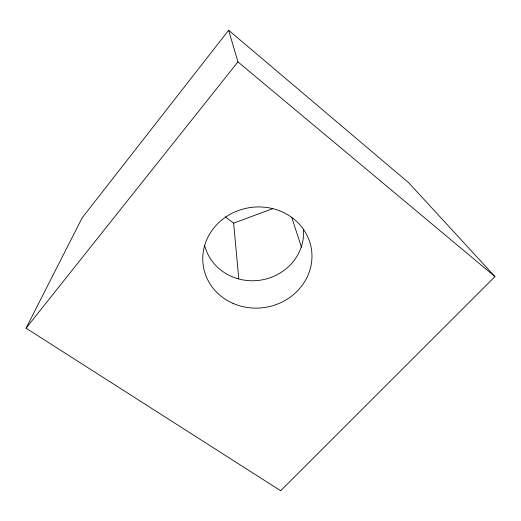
<?xml version="1.0" encoding="UTF-8"?>
<svg xmlns="http://www.w3.org/2000/svg" width="521" height="521" viewBox="0 0 521 521"><rect width="100%" height="100%" fill="white"/><g stroke="black" fill="none" stroke-linecap="round" stroke-linejoin="round"><path stroke-width="0.78" d="M26.05 328.184L82.162 217.824L228.641 30.251L408.679 182.747L494.95 276.586L280.663 490.749L26.05 328.184L237.941 61.895L228.641 30.251M225.235 216.814L233.629 223.144L272.822 208.621M237.941 61.895L494.95 276.586M291.662 217.198L301.47 247.26M233.629 223.144L238.761 278.631M303.502 229.514A50.224 46.955 -9.3 0 1 261.014 280.064A50.224 46.955 -9.3 0 1 204.694 245.599M233.115 303.424A54.725 50.485 -9.2 0 0 311.864 253.011A54.725 50.485 -9.2 0 0 227.084 216.143A54.725 50.485 -9.2 0 0 233.115 303.424"/></g></svg>
